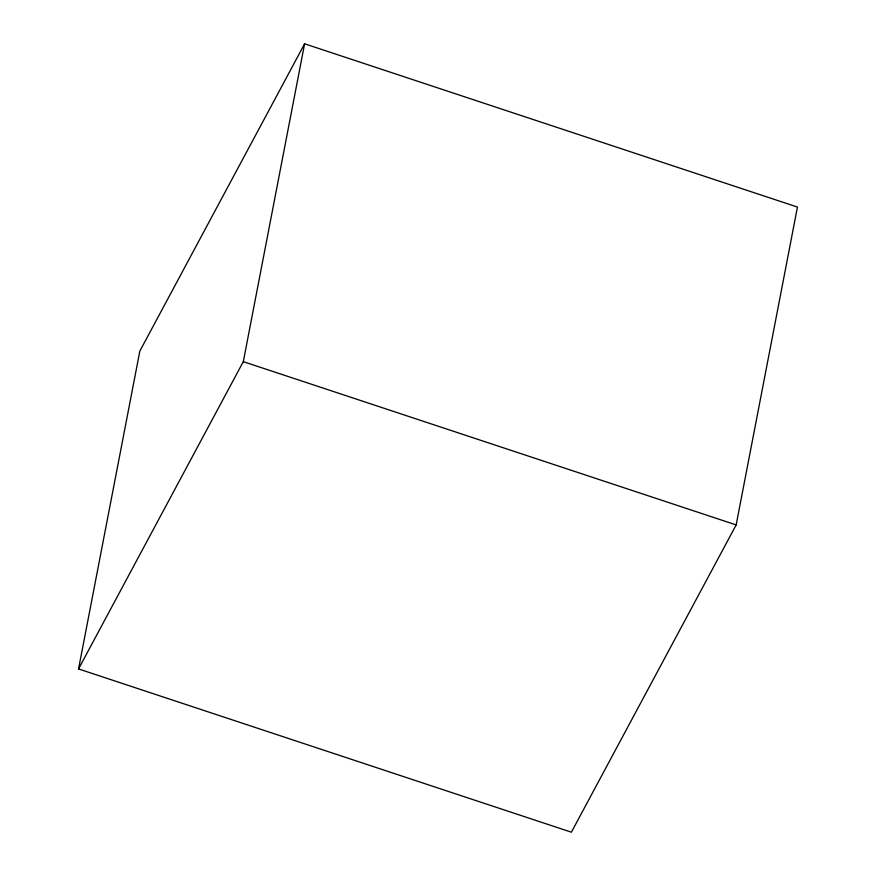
<?xml version="1.0" encoding="UTF-8"?>
<svg xmlns="http://www.w3.org/2000/svg" width="876" height="876" viewBox="0 0 876 876"><rect width="100%" height="100%" fill="white"/><g stroke="black" fill="none" stroke-linecap="round" stroke-linejoin="round"><path stroke-width="1.31" d="M78.544 668.935L139.842 351.079L304.607 43.8L797.456 207.064L736.158 524.921L571.393 832.2L78.544 668.935L243.309 361.657L304.607 43.8M243.309 361.657L736.158 524.921"/></g></svg>
